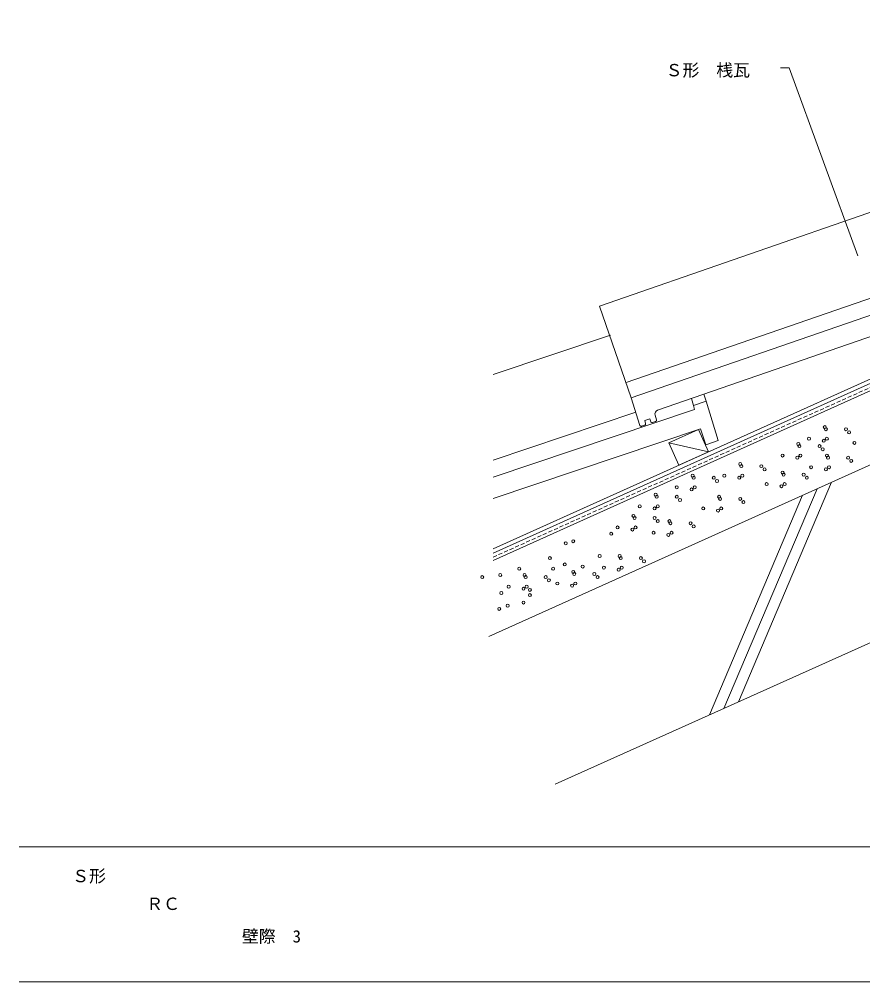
# Model space of a CAD drawing. Units: millimetres, scale not verified. Extents: x -203 to 197, y -138 to 132.
# Drawn here: x -203.2 to -78.4, y -138.4 to 4.2 of the extents above; entities that cross this region are included whole.
import ezdxf
from ezdxf.enums import TextEntityAlignment as Align

# ---------------------------------------------------------------- set-up
doc = ezdxf.new("R2010")
doc.units = ezdxf.units.MM
doc.header["$LTSCALE"] = 0.5
doc.linetypes.add('DASHED1', pattern=[1.8, 1.2, -0.6])
for name, color, linetype, lineweight in [('0-0', 5, 'Continuous', 18), ('1-0', 7, 'Continuous', 18), ('1-1', 7, 'Continuous', 18), ('1-2', 3, 'Continuous', 18), ('1-3', 7, 'Continuous', 18)]:
    doc.layers.add(name, color=color, linetype=linetype, lineweight=lineweight)
doc.styles.add('ＭＳ ゴシック', font='')
doc.styles.get('ＭＳ ゴシック').set_extended_font_data('MS Gothic')

msp = doc.modelspace()

# ---------------------------------------------------------------- linework, layer by layer
at = {"layer": '0-0'}
for p, q in [((196.7568, -118.3649), (-203.2433, -118.3649)), ((196.7568, -138.3649), (-203.2432, -138.3649))]:
    msp.add_line(p, q, dxfattribs=at)
at = {"layer": '1-0'}
for p, q in [((-133.0979, -74.8921), (42.586, 4.1657)), ((-133.0979, -75.9886), (44.1955, 3.7934)), ((-133.0979, -74.2341), (36.6913, 2.171)), ((-103.4279, -53.0265), (-103.7337, -52.0084)), ((-107.0707, -58.5742), (-101.2162, -59.8874)), ((-85.1257, -65.367), (-98.9156, -97.8905)), ((-82.978, -64.4006), (-96.768, -96.9241)), ((-87.2733, -66.3334), (-101.0633, -98.857))]:
    msp.add_line(p, q, dxfattribs=at)
at = {"layer": '1-0', "color": 3, "linetype": 'DASHED1'}
msp.add_line((-133.0979, -75.4899), (43.8451, 4.1344), dxfattribs=at)
at = {"layer": '1-0'}
msp.add_lwpolyline([(-105.5934, -61.8571), (-107.0707, -58.5742), (-102.6935, -56.6044), (-101.2162, -59.8874)], close=True, dxfattribs=at)
at = {"layer": '1-1'}
msp.add_line((-123.8854, -109.127), (44.1955, -33.4905), dxfattribs=at)
msp.add_lwpolyline([(-133.7342, -87.2408), (8.74, -23.1275), (44.1955, -7.1725)], dxfattribs=at)
for centre in [(-83.9768, -56.2241), (-83.8203, -56.5371), (-80.8463, -56.5371), (-80.3767, -57.0067), (-86.3247, -57.9459), (-84.1334, -58.2589), (-83.6638, -57.9459), (-79.5941, -58.572), (-87.89, -58.7285), (-87.7335, -59.0416), (-84.7595, -59.0416), (-84.2899, -59.5112), (-90.2379, -60.4503), (-88.0465, -60.7634), (-87.5769, -60.4503), (-83.6638, -60.4503), (-83.5073, -60.7634), (-80.5332, -60.7634), (-80.0637, -61.233), (-96.499, -61.7025), (-96.3425, -62.0156), (-93.3685, -62.0156), (-92.8989, -62.4852), (-86.0117, -62.1721), (-83.8203, -62.4852), (-83.3507, -62.1721), (-103.5427, -63.4243), (-103.3862, -63.7374), (-100.4122, -63.7374), (-99.9426, -64.207), (-98.8469, -63.4243), (-96.6555, -63.7374), (-96.1859, -63.4243), (-90.2379, -62.9548), (-90.0814, -63.2678), (-87.1074, -63.2678), (-86.6378, -63.7374), (-105.8906, -65.1461), (-103.6993, -65.4592), (-103.2297, -65.1461), (-92.5858, -64.6766), (-90.3944, -64.9896), (-89.9249, -64.6766), (-109.0212, -66.2418), (-108.8647, -66.5549), (-105.8906, -66.5549), (-105.421, -67.0245), (-99.6295, -66.5549), (-99.473, -66.8679), (-96.499, -66.8679), (-111.3691, -67.9636), (-109.1777, -68.2767), (-108.7081, -67.9636), (-101.9774, -68.2767), (-99.7861, -68.5897), (-99.3165, -68.2767), (-96.0294, -67.3375), (-112.3082, -69.3724), (-112.1517, -69.6854), (-109.1777, -69.6854), (-114.6562, -71.0942), (-112.4648, -71.4072), (-111.9952, -71.0942), (-108.7081, -70.155), (-106.9863, -70.155), (-106.8298, -70.4681), (-103.8558, -70.4681), (-103.3862, -70.9376), (-115.5953, -72.0333), (-109.3342, -71.8768), (-107.1428, -72.1899), (-106.6733, -71.8768), (-122.326, -73.4421), (-121.2303, -73.129), (-124.6739, -75.6335), (-117.3171, -75.3204), (-114.3431, -75.3204), (-114.1866, -75.6335), (-111.2126, -75.6335), (-122.4825, -76.5726), (-119.8216, -76.8857), (-116.691, -77.0422), (-114.0301, -77.0422), (-110.743, -76.103), (-134.6916, -78.451), (-132.0307, -78.1379), (-129.2132, -77.1987), (-128.4305, -78.1379), (-128.274, -78.451), (-125.3, -78.451), (-124.2043, -77.1987), (-121.2303, -77.6683), (-121.0738, -77.9814), (-118.0998, -77.9814), (-117.6302, -78.4509), (-114.4996, -77.3553), (-130.7785, -79.8597), (-128.1175, -79.8597), (-124.8304, -78.9205), (-123.5782, -79.3901), (-121.3868, -79.7032), (-120.9172, -79.3901), (-131.8741, -80.7989), (-128.5871, -80.1728), (-127.6479, -80.3293), (-127.6479, -81.1119), (-130.935, -82.6772), (-128.5871, -82.2076), (-132.1872, -83.1468)]:
    msp.add_circle(centre, 0.2214, dxfattribs=at)
at = {"layer": '1-2', "color": 7}
for p, q in [((-68.3866, -21.3666), (-117.3306, -38.3007)), ((-64.5325, -32.7311), (-113.4069, -49.6411)), ((-112.6222, -51.9092), (-117.3306, -38.3007)), ((-115.6965, -42.5925), (-133.0979, -48.4437)), ((-101.5312, -52.3887), (-101.8753, -51.3654)), ((-111.9557, -53.9948), (-133.0979, -61.1039))]:
    msp.add_line(p, q, dxfattribs=at)
at = {"layer": '1-2'}
for p, q in [((-55.8901, -32.2804), (-112.6222, -51.9092)), ((-108.7263, -53.7358), (-55.0015, -35.1475)), ((-111.3585, -55.9864), (-112.6222, -51.9092)), ((-103.4279, -53.0265), (-101.5312, -52.3887)), ((-99.7754, -58.2338), (-101.5312, -52.3887)), ((-103.2552, -53.6014), (-133.0979, -63.6359)), ((-103.4279, -53.0265), (-103.2552, -53.6014)), ((-110.645, -55.2484), (-109.8886, -54.9866)), ((-110.5037, -55.7045), (-110.645, -55.2484)), ((-109.7511, -55.4303), (-109.8886, -54.9866)), ((-109.0219, -55.3965), (-109.4947, -55.5601)), ((-108.8963, -55.1483), (-109.1033, -54.4804)), ((-133.0979, -66.801), (-102.3917, -56.4761)), ((-111.1021, -56.1162), (-110.6293, -55.9527)), ((-102.3917, -56.4761), (-101.5924, -58.8533)), ((-101.5949, -58.8456), (-99.7754, -58.2338))]:
    msp.add_line(p, q, dxfattribs=at)
for centre, radius, start, end in [((-108.5302, -54.3028), 0.6, 109.08589, 197.21983), ((-109.5601, -55.3711), 0.2, 197.21758, 289.0885), ((-109.0874, -55.2075), 0.2, 289.0885, 17.21996), ((-111.1675, -55.9272), 0.2, 197.21655, 289.08514), ((-110.6947, -55.7637), 0.2, 289.08401, 17.21758)]:
    msp.add_arc(centre, radius, start, end, dxfattribs=at)
at = {"layer": '1-3'}
msp.add_lwpolyline([(-79.096, -30.8844), (-89.2424, -3.0075), (-90.5163, -3.0075)], dxfattribs=at)

# ---------------------------------------------------------------- texts
at = {"layer": '0-0', "color": 7, "style": 'ＭＳ ゴシック'}
for s, p in [('Ｓ形', (-195.4054, -124.1757)), ('壁際\u30003', (-170.2781, -133.1048))]:
    msp.add_text(s, height=1.833, dxfattribs=at).set_placement(p, align=Align.BOTTOM_LEFT)
at = {"layer": '1-1', "style": 'ＭＳ ゴシック'}
msp.add_text('ＲＣ', height=1.833, dxfattribs=at).set_placement((-184.4438, -128.2884), align=Align.BOTTOM_LEFT)
at = {"layer": '1-3', "style": 'ＭＳ ゴシック'}
msp.add_text('Ｓ形\u3000桟瓦', height=1.833, dxfattribs=at).set_placement((-107.5464, -4.8383), align=Align.BOTTOM_LEFT)

doc.saveas('drawing.dxf')
